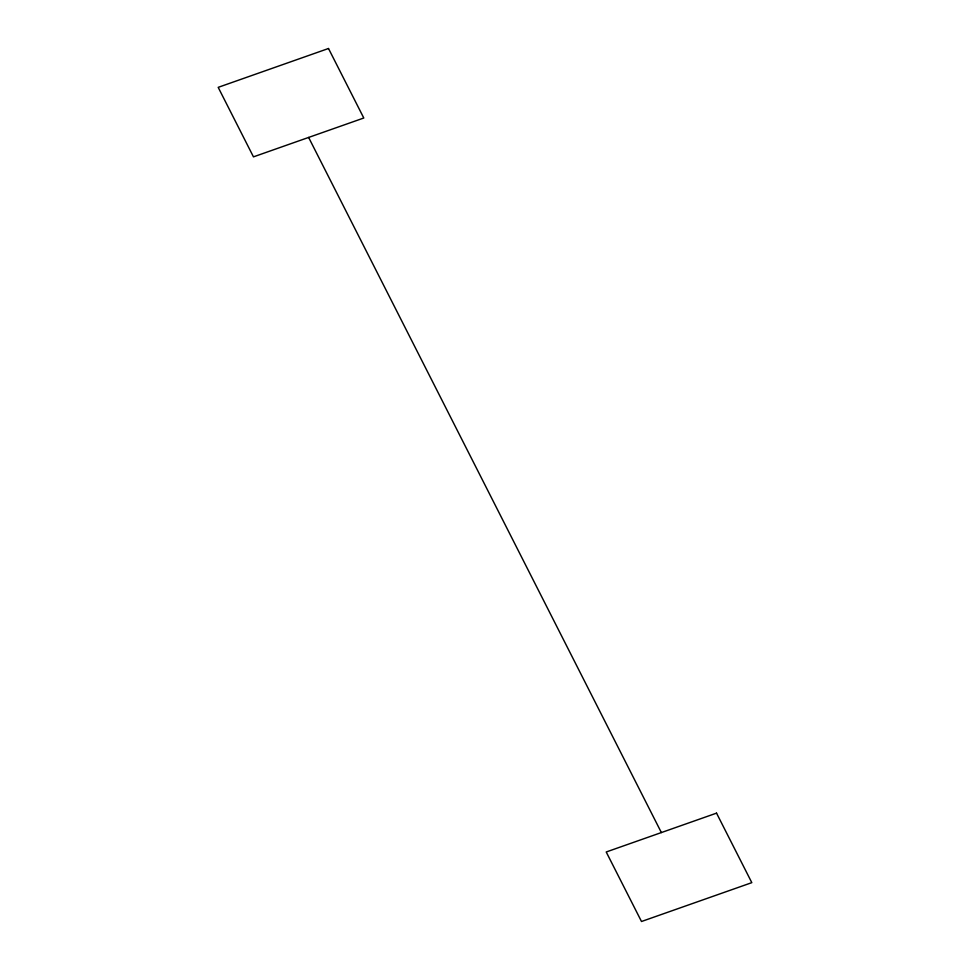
<?xml version="1.0" encoding="UTF-8"?>
<svg xmlns="http://www.w3.org/2000/svg" width="970" height="970" viewBox="0 0 970 970"><rect width="100%" height="100%" fill="white"/><g stroke="black" fill="none" stroke-linecap="round" stroke-linejoin="round"><path stroke-width="1.45" d="M308.63 137.437L661.37 832.563M328.503 48.5L218.189 87.349L253.461 156.861L363.786 118.013L328.503 48.5M716.539 813.139L606.214 851.987L641.497 921.5L751.811 882.651L716.539 813.139"/></g></svg>
